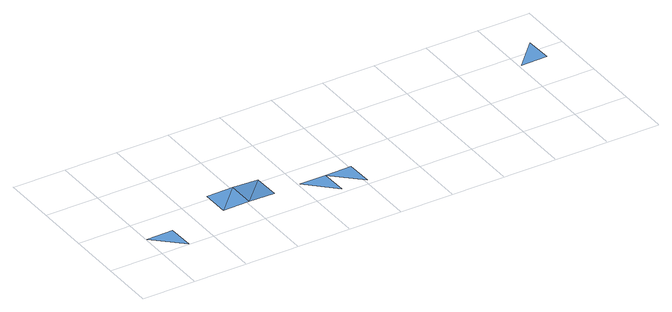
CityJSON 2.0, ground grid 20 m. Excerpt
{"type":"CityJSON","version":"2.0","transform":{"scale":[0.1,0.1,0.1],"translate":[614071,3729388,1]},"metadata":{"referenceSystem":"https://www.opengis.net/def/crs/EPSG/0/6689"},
"CityObjects":{
"waterbody1":{"type":"WaterBody","attributes":{"name":"福岡県津波浸水想定図","class":"1140","function":"2","WaterBodyTsunamiRiskAttribute.description":"1","WaterBodyTsunamiRiskAttribute.rank":"4"},"geometry":[{"type":"MultiSurface","lod":"1","boundaries":[[[0,1,2]],[[3,4,5]],[[3,6,4]],[[6,7,4]],[[6,8,7]],[[9,10,11]],[[12,13,11]],[[14,15,16]]]}]}
},
"vertices":[
[4,101,8],[106,3,8],[104,102,8],[304,106,16],[402,208,16],[302,206,16],[404,108,16],[502,210,11],[504,110,11],[604,112,13],[706,14,13],[704,114,13],[806,16,12],[804,116,12],[1700,333,19],[1698,433,19],[1600,331,19]
]}
